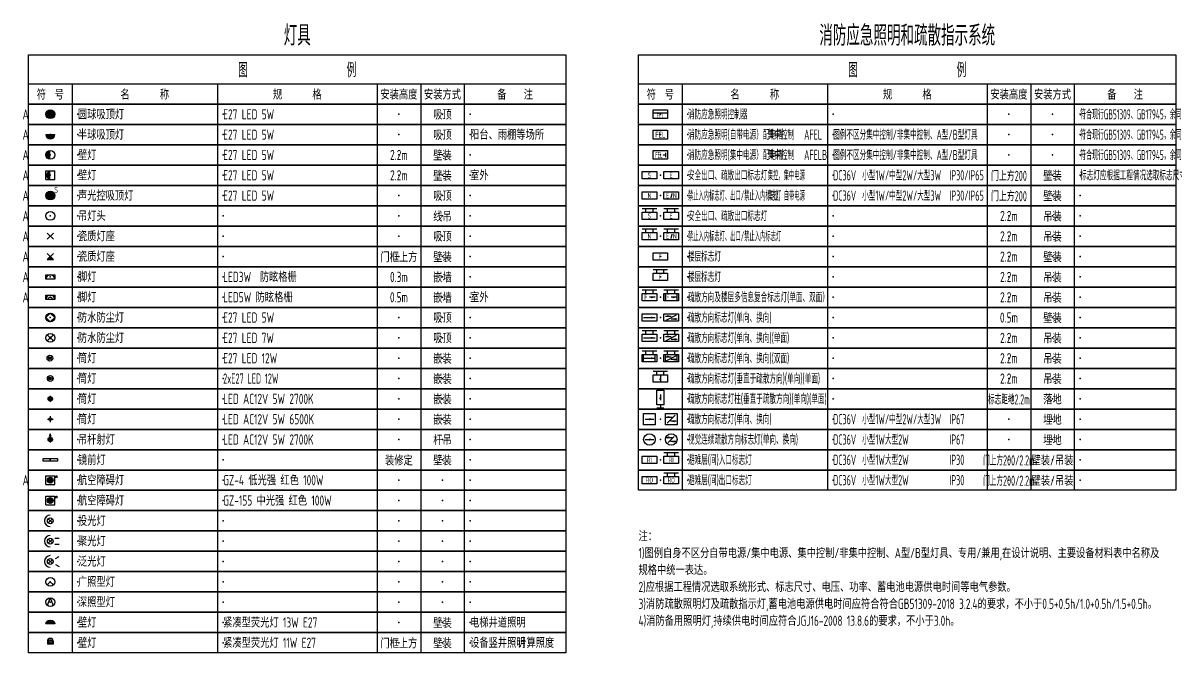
# Model space of a CAD drawing. Header units: millimetres. Extents: x -610917 to 349982, y -134386 to 210510.
# Drawn here: x -503307 to -463618, y -13886 to 7806 of the extents above; entities that cross this region are included whole.
import ezdxf
from ezdxf.enums import TextEntityAlignment as Align

# ---------------------------------------------------------------- set-up
doc = ezdxf.new("R2010")
doc.units = ezdxf.units.MM
doc.header["$LTSCALE"] = 500
doc.header["$MEASUREMENT"] = 0
doc.layers.get('0').update_dxf_attribs({"linetype": 'CONTINUOUS'})
for name, color, linetype in [('E-LITE-LITE', 3, 'CONTINUOUS'), ('E-POWR-EQPM', 3, 'CONTINUOUS'), ('E-UNIV-DIAG', 2, 'CONTINUOUS'), ('E-UNIV-EL', 140, 'CONTINUOUS'), ('E-UNIV-NOTE', 6, 'CONTINUOUS')]:
    doc.layers.add(name, color=color, linetype=linetype)
doc.styles.add('TH-STYLE3', font='tssdeng.shx', dxfattribs={"width": 0.7, "bigfont": 'tssdchn.shx'})

# ---------------------------------------------------------------- blocks, each defined once
blk = doc.blocks.new('E-BKTS2')
for p, q in [((0, 0), (185, 0)), ((0, -7), (0, 0)), ((185, 0), (185, -7)), ((185, -7), (0, -7))]:
    blk.add_line(p, q)
at = {"linetype": 'Continuous'}
for p, q in [((15, 0), (15, -7)), ((65, 0), (65, -7)), ((120, 0), (120, -7)), ((135, 0), (135, -7)), ((150, 0), (150, -7))]:
    blk.add_line(p, q, dxfattribs=at)
for p in [(7.5, -3.5), (17, -3.5), (67, -3.5), (127.5, -3.5), (142.5, -3.5), (152, -3.5)]:
    blk.add_point(p, dxfattribs=at)
blk = doc.blocks.new('E-BL308')
blk.add_lwpolyline([(-1.5, 0.75), (1.5, 0.75), (1.5, -0.75), (-1.5, -0.75)], close=True)
at = {"layer": 'E-UNIV-EL'}
blk.add_arc((0, -0.75), 1.5, 0, 180, dxfattribs=at)
blk = doc.blocks.new('E-BL301')
blk.add_circle((0, 0), 1.5)
blk = doc.blocks.new('E-BL309')
for p, q in [((-1.06, -1.06), (1.06, 1.06)), ((1.06, -1.06), (-1.06, 1.06))]:
    blk.add_line(p, q)
blk = doc.blocks.new('E-BL306')
at = {"const_width": 1.5}
blk.add_lwpolyline([(0, 0.75, 1), (0, -0.75, 1)], format="xyb", dxfattribs=at)
blk.add_circle((0, 0), 1.5)
blk = doc.blocks.new('E-BL302-2')
blk.add_line((-1.5, 0), (1.5, 0))
at = {"const_width": 1.5}
blk.add_lwpolyline([(-0.75, 0, 1), (0.75, 0, 1)], format="xyb", dxfattribs=at)
blk.add_arc((0, 0), 1.5, 180, 0)
blk = doc.blocks.new('E-BL302-3')
at = {"const_width": 1.5}
blk.add_lwpolyline([(-0.75, 0, 1), (0.75, 0, 1)], format="xyb", close=True, dxfattribs=at)
blk.add_circle((0, 0), 1.5)
at = {"layer": 'E-UNIV-EL', "style": 'TH-STYLE3', "width": 0.7}
blk.add_attdef('T', text='', height=2, dxfattribs=at).set_placement((2, 2), align=Align.MIDDLE)
blk = doc.blocks.new('E-BL302')
at = {"const_width": 1.5}
blk.add_lwpolyline([(-0.75, 0, 1), (0.75, 0, 1)], format="xyb", close=True, dxfattribs=at)
blk.add_circle((0, 0), 1.5)
blk = doc.blocks.new('E-BL311')
for p, q in [((-1.06, -1.06), (1.06, 1.06)), ((1.06, -1.06), (-1.06, 1.06))]:
    blk.add_line(p, q)
at = {"const_width": 0.5}
blk.add_lwpolyline([(-0.25, 0, 1), (0.25, 0, 1)], format="xyb", close=True, dxfattribs=at)
blk.add_circle((0, 0), 1.5)
blk = doc.blocks.new('E-BKTS1')
blk.add_line((0, -10), (185, -10))
at = {"linetype": 'Continuous'}
for p, q in [((15, -10), (15, -17)), ((65, -10), (65, -17)), ((120, -10), (120, -17)), ((135, -10), (135, -17)), ((150, -10), (150, -17))]:
    blk.add_line(p, q, dxfattribs=at)
blk.add_lwpolyline([(0, 0), (185, 0), (185, -17), (0, -17)], close=True)
at = {"layer": 'E-UNIV-NOTE', "style": 'TH-STYLE3', "width": 0.7}
for s, height, p in [('图                例', 5, (92.5, -5)), ('安装高度', 3.5, (127.5, -13.5)), ('安装方式', 3.5, (142.5, -13.5))]:
    blk.add_text(s, height=height, dxfattribs=at).set_placement(p, align=Align.MIDDLE)
at = {"layer": 'E-UNIV-NOTE', "linetype": 'Continuous', "style": 'TH-STYLE3', "width": 0.7}
for s, p in [('符  号', (7.5, -13.5)), ('名       称', (40, -13.5)), ('规       格', (92.5, -13.5)), ('备    注', (167.5, -13.5))]:
    blk.add_text(s, height=3.5, dxfattribs=at).set_placement(p, align=Align.MIDDLE)
blk = doc.blocks.new('E-BL203-1')
for p, q in [((-0.26, 1.03), (0, 2)), ((0, 2), (0, -1)), ((0.26, 1.03), (0, 2)), ((-1, 0), (1, 0))]:
    blk.add_line(p, q)
blk.add_circle((0, 0), 0.75)
at = {"layer": 'E-UNIV-EL'}
blk.add_circle((0, 0), 0.5, dxfattribs=at)
blk = doc.blocks.new('E-BL202')
blk.add_circle((0, 0), 1)
at = {"layer": 'E-UNIV-EL'}
blk.add_circle((0, 0), 0.5, dxfattribs=at)
blk = doc.blocks.new('E-BL204')
for p, q in [((-1, 0), (1, 0)), ((0, 1), (0, -1))]:
    blk.add_line(p, q)
blk.add_circle((0, 0), 0.5)
blk = doc.blocks.new('E-BL203')
for p, q in [((-1, 0), (1, 0)), ((0, 1), (0, -1))]:
    blk.add_line(p, q)
blk.add_circle((0, 0), 0.75)
at = {"layer": 'E-UNIV-EL'}
blk.add_circle((0, 0), 0.5, dxfattribs=at)
blk = doc.blocks.new('E-BL305')
blk.add_circle((0, 0), 1.5)
at = {"layer": 'E-UNIV-EL'}
blk.add_lwpolyline([(-1.5, 0), (0, -1.5), (1.5, 0), (0, 1.5)], close=True, dxfattribs=at)
blk = doc.blocks.new('E-BL201')
at = {"const_width": 0.5}
blk.add_lwpolyline([(-0.25, 0, 1), (0.25, 0, 1)], format="xyb", close=True, dxfattribs=at)
for radius in [1, 0.5]:
    blk.add_circle((0, 0), radius)
blk = doc.blocks.new('E-BL309-2')
for p, q in [((1.06, -1.06), (-1.06, 1.06)), ((-1.06, -1.06), (1.06, 1.06)), ((-1.06, -1.06), (1.06, -1.06))]:
    blk.add_line(p, q)
blk.add_solid([(-1.06, -1.06), (0, 0), (1.06, -1.06)])
blk = doc.blocks.new('E-BFEL100')
blk.add_lwpolyline([(-2.5, 1.25), (2.5, 1.25), (2.5, -1.25), (-2.5, -1.25)], close=True)
at = {"layer": 'E-UNIV-EL', "style": 'TH-STYLE3', "width": 0.7}
blk.add_attdef('T', text='', height=1.8, dxfattribs=at).set_placement((0, 0), align=Align.MIDDLE)
blk = doc.blocks.new('E-BFEL101')
for p, q in [((-2.5, 2.5), (2.5, 2.5)), ((-1.25, 1.25), (-1.25, 2.5)), ((1.25, 1.25), (1.25, 2.5))]:
    blk.add_line(p, q)
blk.add_lwpolyline([(-2.5, 1.25), (2.5, 1.25), (2.5, -1.25), (-2.5, -1.25)], close=True)
at = {"layer": 'E-UNIV-EL', "style": 'TH-STYLE3', "width": 0.7}
blk.add_attdef('T', text='', height=1.8, dxfattribs=at).set_placement((0, 0), align=Align.MIDDLE)
blk = doc.blocks.new('E-BFEL200')
blk.add_lwpolyline([(-2.5, 1.25), (2.5, 1.25), (2.5, -1.25), (-2.5, -1.25)], close=True)
at = {"layer": 'E-UNIV-EL'}
blk.add_line((-2, 0), (2, 0), dxfattribs=at)
blk.add_lwpolyline([(0.5, 0, 0.75, 0, 0), (2, 0, 0, 0, 0)], format="xyseb", dxfattribs=at)
blk = doc.blocks.new('E-BFEL201')
for p, q in [((-2.5, 2.5), (2.5, 2.5)), ((-1.25, 1.25), (-1.25, 2.5)), ((1.25, 1.25), (1.25, 2.5))]:
    blk.add_line(p, q)
blk.add_lwpolyline([(-2.5, 1.25), (2.5, 1.25), (2.5, -1.25), (-2.5, -1.25)], close=True)
at = {"layer": 'E-UNIV-EL'}
blk.add_line((-2, 0), (2, 0), dxfattribs=at)
blk.add_lwpolyline([(0.5, 0, 0.75, 0, 0), (2, 0, 0, 0, 0)], format="xyseb", dxfattribs=at)
blk = doc.blocks.new('E-BFEL210')
blk.add_lwpolyline([(-2.5, 1.25), (2.5, 1.25), (2.5, -1.25), (-2.5, -1.25)], close=True)
at = {"layer": 'E-UNIV-EL'}
for p, q in [((-2, 0.5), (0, 0.5)), ((-1.79, -0.89), (1.79, 0.89)), ((2, -0.5), (0, -0.5))]:
    blk.add_line(p, q, dxfattribs=at)
for points in [[(-1.5, 0.5, 0.75, 0, 0), (0, 0.5, 0, 0, 0)], [(1.5, -0.5, 0.75, 0, 0), (0, -0.5, 0, 0, 0)]]:
    blk.add_lwpolyline(points, format="xyseb", dxfattribs=at)
blk = doc.blocks.new('E-BFEL211')
for p, q in [((-2.5, 2.5), (2.5, 2.5)), ((-1.25, 1.25), (-1.25, 2.5)), ((1.25, 1.25), (1.25, 2.5))]:
    blk.add_line(p, q)
blk.add_lwpolyline([(-2.5, 1.25), (2.5, 1.25), (2.5, -1.25), (-2.5, -1.25)], close=True)
at = {"layer": 'E-UNIV-EL'}
for p, q in [((-2, 0.5), (0, 0.5)), ((-1.79, -0.89), (1.79, 0.89)), ((2, -0.5), (0, -0.5))]:
    blk.add_line(p, q, dxfattribs=at)
for points in [[(-1.5, 0.5, 0.75, 0, 0), (0, 0.5, 0, 0, 0)], [(1.5, -0.5, 0.75, 0, 0), (0, -0.5, 0, 0, 0)]]:
    blk.add_lwpolyline(points, format="xyseb", dxfattribs=at)
blk = doc.blocks.new('E-BFEL110')
blk.add_lwpolyline([(-2.5, 1.25), (2.5, 1.25), (2.5, -1.25), (-2.5, -1.25)], close=True)
at = {"layer": 'E-UNIV-EL', "style": 'TH-STYLE3', "width": 0.7}
blk.add_attdef('T', text='', height=1.8, dxfattribs=at).set_placement((0, 0), align=Align.MIDDLE)
blk = doc.blocks.new('E-BL306-1')
for p, q in [((0, 1.5), (3, 1.5)), ((0, -1.5), (0, 1.5)), ((3, -1.5), (3, 1.5)), ((0, -1.5), (3, -1.5))]:
    blk.add_line(p, q)
at = {"const_width": 1.5}
blk.add_lwpolyline([(1.5, 0.75, 1), (1.5, -0.75, 1)], format="xyb", dxfattribs=at)
blk = doc.blocks.new('E-BL315')
for p, q in [((-0.71, -0.71), (0.71, 0.71)), ((0.71, -0.71), (-0.71, 0.71))]:
    blk.add_line(p, q)
blk.add_circle((0, 0), 1)
blk.add_arc((0, 0), 2, 90, 270)
blk = doc.blocks.new('E-BL315-1')
for p, q in [((-0.71, -0.71), (0.71, 0.71)), ((0.71, -0.71), (-0.71, 0.71))]:
    blk.add_line(p, q)
blk.add_circle((0, 0), 1)
blk.add_arc((0, 0), 2, 90, 270)
at = {"layer": 'E-UNIV-EL'}
for p, q in [((1.56, 1.06), (3.06, 1.06)), ((1.56, -1.06), (3.06, -1.06))]:
    blk.add_line(p, q, dxfattribs=at)
for points in [[(3.06, 1.06, 0, 0.5, 0), (2.31, 1.06, 0.5, 0.5, 0)], [(3.06, -1.06, 0, 0.5, 0), (2.31, -1.06, 0.5, 0.5, 0)]]:
    blk.add_lwpolyline(points, format="xyseb", dxfattribs=at)
blk = doc.blocks.new('E-BL315-2')
for p, q in [((-0.71, -0.71), (0.71, 0.71)), ((0.71, -0.71), (-0.71, 0.71))]:
    blk.add_line(p, q)
blk.add_circle((0, 0), 1)
blk.add_arc((0, 0), 2, 90, 270)
at = {"layer": 'E-UNIV-EL'}
for p, q in [((1.73, 1), (3.03, 1.75)), ((1.73, -1), (3.03, -1.75))]:
    blk.add_line(p, q, dxfattribs=at)
for points in [[(3.03, 1.75, 0, 0.5, 0), (2.38, 1.38, 0.5, 0.5, 0)], [(3.03, -1.75, 0, 0.5, 0), (2.38, -1.37, 0.5, 0.5, 0)]]:
    blk.add_lwpolyline(points, format="xyseb", dxfattribs=at)
blk = doc.blocks.new('E-BL307')
blk.add_lwpolyline([(-2.5, 0.5), (2.5, 0.5), (2.5, -0.5), (-2.5, -0.5)], close=True)
at = {"const_width": 0.5}
blk.add_lwpolyline([(0, 0.5), (0, -0.5)], dxfattribs=at)
blk = doc.blocks.new('E-BL308-1')
blk.add_lwpolyline([(-1.5, 0.75), (1.5, 0.75), (1.5, -0.75), (-1.5, -0.75)], close=True)
at = {"layer": 'E-UNIV-EL'}
for radius in [1.5, 0.75]:
    blk.add_arc((0, -0.75), radius, 0, 180, dxfattribs=at)
blk = doc.blocks.new('E-BL316')
for p, q in [((-1.5, 1.5), (1.5, 1.5)), ((-1.5, -1.5), (-1.5, 1.5)), ((1.5, -1.5), (1.5, 1.5)), ((-1.5, -1.5), (1.5, -1.5))]:
    blk.add_line(p, q)
at = {"const_width": 1}
blk.add_lwpolyline([(-0.5, 0, 1), (0.5, 0, 1)], format="xyb", close=True, dxfattribs=at)
blk.add_circle((0, 0), 1)
at = {"layer": 'E-UNIV-EL'}
blk.add_lwpolyline([(1.75, 1), (2, 1), (2, 1.5), (2.25, 1.5), (2.25, 1), (2.5, 1)], dxfattribs=at)
blk = doc.blocks.new('E-BL313')
blk.add_lwpolyline([(-0.96, -1.15), (0, 1.5), (0.96, -1.15)])
blk.add_circle((0, 0), 1.5)
blk = doc.blocks.new('E-BL312')
blk.add_lwpolyline([(1.06, -1.06), (0, 0), (-1.06, -1.06)])
blk.add_circle((0, 0), 1.5)
blk = doc.blocks.new('E-BL317-1')
for p, q in [((-1.5, 0.25), (-1.5, 0)), ((-1.5, 0.25), (1.51, 0.25)), ((1.5, 0), (-1.5, 0)), ((1.5, 0.25), (1.5, 0))]:
    blk.add_line(p, q)
at = {"extrusion": (0, 0, -1)}
blk.add_ellipse((0, 0.25), major_axis=(-1.5, 0), ratio=0.667979, start_param=0, end_param=3.141593, dxfattribs=at)
at = {"layer": 'E-UNIV-EL'}
for p, q in [((-1.29, 0.75), (1.3, 0.75)), ((-0.75, 0.25), (-0.75, 1.12)), ((0, 0.25), (0, 1.25)), ((0.75, 0.25), (0.75, 1.12))]:
    blk.add_line(p, q, dxfattribs=at)
blk = doc.blocks.new('E-BL317-2')
for p, q in [((-1, 1), (-1, 0)), ((-1, 0.5), (1, 0.5)), ((1, 0), (-1, 0)), ((1, 1), (1, 0))]:
    blk.add_line(p, q)
blk.add_arc((0, 1), 1, 0, 180)
at = {"layer": 'E-UNIV-EL'}
for p, q in [((-0.97, 1.25), (0.97, 1.25)), ((-0.6, 0.5), (-0.6, 1.8)), ((0, 0.5), (0, 2)), ((0.6, 0.5), (0.6, 1.8))]:
    blk.add_line(p, q, dxfattribs=at)
blk = doc.blocks.new('E-BFEL111')
for p, q in [((-2.5, 2.5), (2.5, 2.5)), ((-1.25, 1.25), (-1.25, 2.5)), ((1.25, 1.25), (1.25, 2.5))]:
    blk.add_line(p, q)
blk.add_lwpolyline([(-2.5, 1.25), (2.5, 1.25), (2.5, -1.25), (-2.5, -1.25)], close=True)
at = {"layer": 'E-UNIV-EL', "style": 'TH-STYLE3', "width": 0.7}
blk.add_attdef('T', text='', height=1.8, dxfattribs=at).set_placement((0, 0), align=Align.MIDDLE)
blk = doc.blocks.new('E-BDB043')
blk.add_lwpolyline([(-112.61, -511.09), (-112.61, -508.09), (-107.61, -508.09), (-107.61, -511.09)], close=True)
at = {"layer": 'E-UNIV-EL', "style": 'TH-STYLE3', "width": 0.7}
blk.add_attdef('BOX', text='', height=2, dxfattribs=at).set_placement((-110.11, -509.59), align=Align.MIDDLE)
blk = doc.blocks.new('E-BDB044')
blk.add_lwpolyline([(-2.5, -1.5), (-2.5, 1.5), (2.5, 1.5), (2.5, -1.5)], close=True)
at = {"layer": 'E-UNIV-EL'}
for p, q in [((1.25, 0.25), (1.25, -0.25)), ((1.75, 0.75), (1.75, -0.75))]:
    blk.add_line(p, q, dxfattribs=at)
at = {"layer": 'E-UNIV-EL', "style": 'TH-STYLE3', "width": 0.5}
blk.add_attdef('BOX', text='', height=2, dxfattribs=at).set_placement((-0.5, 0), align=Align.MIDDLE)
blk = doc.blocks.new('E-BFEL000')
blk.add_lwpolyline([(-2.2375, -1), (-2.2375, 2), (2.7625, 2), (2.7625, -1)], close=True)
at = {"layer": 'E-UNIV-EL'}
blk.add_line((-2.2375, 1), (2.7625, 1), dxfattribs=at)
at = {"layer": 'E-UNIV-EL', "style": 'TH-STYLE3', "width": 0.7}
blk.add_attdef('F', text='', height=1.5, dxfattribs=at).set_placement((0.2625, 0), align=Align.MIDDLE)
blk = doc.blocks.new('E-BFEL120')
blk.add_lwpolyline([(-2.5, 1.25), (2.5, 1.25), (2.5, -1.25), (-2.5, -1.25)], close=True)
at = {"layer": 'E-UNIV-EL', "style": 'TH-STYLE3', "width": 0.7}
blk.add_attdef('T', text='', height=1.8, dxfattribs=at).set_placement((0, 0), align=Align.MIDDLE)
blk = doc.blocks.new('E-BFEL121')
for p, q in [((-2.5, 2.5), (2.5, 2.5)), ((-1.25, 1.25), (-1.25, 2.5)), ((1.25, 1.25), (1.25, 2.5))]:
    blk.add_line(p, q)
blk.add_lwpolyline([(-2.5, 1.25), (2.5, 1.25), (2.5, -1.25), (-2.5, -1.25)], close=True)
at = {"layer": 'E-UNIV-EL', "style": 'TH-STYLE3', "width": 0.7}
blk.add_attdef('T', text='', height=1.8, dxfattribs=at).set_placement((0, 0), align=Align.MIDDLE)
blk = doc.blocks.new('E-BFEL122')
blk.add_lwpolyline([(-2.5, 1.25), (2.5, 1.25), (2.5, -1.25), (-2.5, -1.25)], close=True)
at = {"layer": 'E-UNIV-EL', "style": 'TH-STYLE3', "width": 0.7}
blk.add_attdef('T', text='', height=1.8, dxfattribs=at).set_placement((0, 0), align=Align.MIDDLE)
blk = doc.blocks.new('E-BFEL123')
for p, q in [((-2.5, 2.5), (2.5, 2.5)), ((-1.25, 1.25), (-1.25, 2.5)), ((1.25, 1.25), (1.25, 2.5))]:
    blk.add_line(p, q)
blk.add_lwpolyline([(-2.5, 1.25), (2.5, 1.25), (2.5, -1.25), (-2.5, -1.25)], close=True)
at = {"layer": 'E-UNIV-EL', "style": 'TH-STYLE3', "width": 0.7}
blk.add_attdef('T', text='', height=1.8, dxfattribs=at).set_placement((0, 0), align=Align.MIDDLE)
blk = doc.blocks.new('E-BFEL102')
blk.add_lwpolyline([(-2.5, 1.25), (2.5, 1.25), (2.5, -1.25), (-2.5, -1.25)], close=True)
at = {"layer": 'E-UNIV-EL', "style": 'TH-STYLE3', "width": 0.7}
blk.add_attdef('T', text='', height=1.8, dxfattribs=at).set_placement((0, 0), align=Align.MIDDLE)
blk = doc.blocks.new('E-BFEL103')
for p, q in [((-2.5, 2.5), (2.5, 2.5)), ((-1.25, 1.25), (-1.25, 2.5)), ((1.25, 1.25), (1.25, 2.5))]:
    blk.add_line(p, q)
blk.add_lwpolyline([(-2.5, 1.25), (2.5, 1.25), (2.5, -1.25), (-2.5, -1.25)], close=True)
at = {"layer": 'E-UNIV-EL', "style": 'TH-STYLE3', "width": 0.7}
blk.add_attdef('T', text='', height=1.8, dxfattribs=at).set_placement((0, 0), align=Align.MIDDLE)
blk = doc.blocks.new('E-BFEL161')
for p, q in [((-2.5, 2.5), (2.5, 2.5)), ((-1.25, 1.25), (-1.25, 2.5)), ((1.25, 1.25), (1.25, 2.5))]:
    blk.add_line(p, q)
blk.add_lwpolyline([(-2.5, 1.25), (2.5, 1.25), (2.5, -1.25), (-2.5, -1.25)], close=True)
at = {"layer": 'E-UNIV-EL'}
blk.add_line((2, 0), (0, 0), dxfattribs=at)
blk.add_lwpolyline([(0.5, 0, 0.75, 0, 0), (2, 0, 0, 0, 0)], format="xyseb", dxfattribs=at)
at = {"layer": 'E-UNIV-EL', "style": 'TH-STYLE3', "width": 0.7}
blk.add_attdef('T', text='', height=1.8, dxfattribs=at).set_placement((-1.25, 0), align=Align.MIDDLE)
blk = doc.blocks.new('E-BFEL130')
blk.add_lwpolyline([(-2.5, 1.25), (2.5, 1.25), (2.5, -1.25), (-2.5, -1.25)], close=True)
at = {"layer": 'E-UNIV-EL', "style": 'TH-STYLE3', "width": 0.7}
blk.add_attdef('T', text='', height=1.8, dxfattribs=at).set_placement((0, 0), align=Align.MIDDLE)
blk = doc.blocks.new('E-BFEL131')
for p, q in [((-2.5, 2.5), (2.5, 2.5)), ((-1.25, 1.25), (-1.25, 2.5)), ((1.25, 1.25), (1.25, 2.5))]:
    blk.add_line(p, q)
blk.add_lwpolyline([(-2.5, 1.25), (2.5, 1.25), (2.5, -1.25), (-2.5, -1.25)], close=True)
at = {"layer": 'E-UNIV-EL', "style": 'TH-STYLE3', "width": 0.7}
blk.add_attdef('T', text='', height=1.8, dxfattribs=at).set_placement((0, 0), align=Align.MIDDLE)
blk = doc.blocks.new('E-BFEL140')
blk.add_lwpolyline([(-2.5, 1.25), (2.5, 1.25), (2.5, -1.25), (-2.5, -1.25)], close=True)
at = {"layer": 'E-UNIV-EL'}
blk.add_line((0.19, 0.72), (-0.19, -0.72), dxfattribs=at)
at = {"layer": 'E-UNIV-EL', "style": 'TH-STYLE3', "width": 0.7}
for p in [(-1.25, 0), (1.25, 0)]:
    blk.add_attdef('T', text='', height=1.8, dxfattribs=at).set_placement(p, align=Align.MIDDLE)
blk = doc.blocks.new('E-BFEL141')
for p, q in [((-2.5, 2.5), (2.5, 2.5)), ((-1.25, 1.25), (-1.25, 2.5)), ((1.25, 1.25), (1.25, 2.5))]:
    blk.add_line(p, q)
blk.add_lwpolyline([(-2.5, 1.25), (2.5, 1.25), (2.5, -1.25), (-2.5, -1.25)], close=True)
at = {"layer": 'E-UNIV-EL'}
blk.add_line((0.19, 0.72), (-0.19, -0.72), dxfattribs=at)
at = {"layer": 'E-UNIV-EL', "style": 'TH-STYLE3', "width": 0.7}
for p in [(-1.25, 0), (1.25, 0)]:
    blk.add_attdef('T', text='', height=1.8, dxfattribs=at).set_placement(p, align=Align.MIDDLE)
blk = doc.blocks.new('E-BFEL240')
blk.add_lwpolyline([(-2, 2), (2, 2), (2, -2), (-2, -2)], close=True)
at = {"layer": 'E-UNIV-EL'}
blk.add_line((-1.5, 0), (1.5, 0), dxfattribs=at)
blk.add_lwpolyline([(0, 0, 0.75, 0, 0), (1.5, 0, 0, 0, 0)], format="xyseb", dxfattribs=at)
blk = doc.blocks.new('E-BFEL241')
blk.add_lwpolyline([(-2, 2), (2, 2), (2, -2), (-2, -2)], close=True)
at = {"layer": 'E-UNIV-EL'}
for p, q in [((-1.71, 0.71), (0.29, 0.71)), ((-1.41, -1.41), (1.41, 1.41)), ((1.71, -0.71), (-0.29, -0.71))]:
    blk.add_line(p, q, dxfattribs=at)
for points in [[(-1.21, 0.71, 0.75, 0, 0), (0.29, 0.71, 0, 0, 0)], [(1.21, -0.71, 0.75, 0, 0), (-0.29, -0.71, 0, 0, 0)]]:
    blk.add_lwpolyline(points, format="xyseb", dxfattribs=at)
blk = doc.blocks.new('E-BFEL250')
blk.add_circle((0, 0), 2)
at = {"layer": 'E-UNIV-EL'}
blk.add_line((-1.5, 0), (1.5, 0), dxfattribs=at)
blk.add_lwpolyline([(0, 0, 0.75, 0, 0), (1.5, 0, 0, 0, 0)], format="xyseb", dxfattribs=at)
blk = doc.blocks.new('E-BFEL251')
blk.add_circle((0, 0), 2)
at = {"layer": 'E-UNIV-EL'}
for p, q in [((-1.71, 0.71), (0.29, 0.71)), ((-1.06, -1.06), (1.06, 1.06)), ((1.71, -0.71), (-0.29, -0.71))]:
    blk.add_line(p, q, dxfattribs=at)
for points in [[(-1.21, 0.71, 0.75, 0, 0), (0.29, 0.71, 0, 0, 0)], [(1.21, -0.71, 0.75, 0, 0), (-0.29, -0.71, 0, 0, 0)]]:
    blk.add_lwpolyline(points, format="xyseb", dxfattribs=at)
blk = doc.blocks.new('E-BFEL221')
for p, q in [((-2.5, 2.5), (2.5, 2.5)), ((-1.25, 1.25), (-1.25, 2.5)), ((1.25, 1.25), (1.25, 2.5))]:
    blk.add_line(p, q)
blk.add_lwpolyline([(-2.5, 1.25), (2.5, 1.25), (2.5, -1.25), (-2.5, -1.25)], close=True)
at = {"layer": 'E-UNIV-EL'}
blk.add_line((0, 1), (0, -1), dxfattribs=at)
blk.add_lwpolyline([(0, -0.5, 0.75, 0, 0), (0, 1, 0, 0, 0)], format="xyseb", dxfattribs=at)
blk = doc.blocks.new('E-BFEL223')
for p, q in [((1.25, 0), (-1.25, 0)), ((0, 1.25), (0, 0))]:
    blk.add_line(p, q)
blk.add_lwpolyline([(-1.25, 1.25), (-1.25, 6.25), (1.25, 6.25), (1.25, 1.25)], close=True)
at = {"layer": 'E-UNIV-EL'}
blk.add_line((0, 4.75), (0, 2.75), dxfattribs=at)
blk.add_lwpolyline([(0, 3.25, 0.75, 0, 0), (0, 4.75, 0, 0, 0)], format="xyseb", dxfattribs=at)
blk = doc.blocks.new('E-BFEL161-1')
for p, q in [((-2.5, 2.5), (2.5, 2.5)), ((-1.25, 1.25), (-1.25, 2.5)), ((1.25, 1.25), (1.25, 2.5))]:
    blk.add_line(p, q)
blk.add_lwpolyline([(-2.5, 1.25), (2.5, 1.25), (2.5, -1.25), (-2.5, -1.25)], close=True)
at = {"layer": 'E-UNIV-EL'}
for p, q in [((-2, -1.25), (-2, 1.25)), ((2, 0), (0, 0)), ((2, -1.25), (2, 1.25))]:
    blk.add_line(p, q, dxfattribs=at)
blk.add_lwpolyline([(0.5, 0, 0.75, 0, 0), (2, 0, 0, 0, 0)], format="xyseb", dxfattribs=at)
at = {"layer": 'E-UNIV-EL', "style": 'TH-STYLE3', "width": 0.7}
blk.add_attdef('T', text='', height=1.8, dxfattribs=at).set_placement((-1.25, 0), align=Align.MIDDLE)
blk = doc.blocks.new('E-BFEL211-1')
for p, q in [((-2.5, 2.5), (2.5, 2.5)), ((-1.25, 1.25), (-1.25, 2.5)), ((1.25, 1.25), (1.25, 2.5))]:
    blk.add_line(p, q)
blk.add_lwpolyline([(-2.5, 1.25), (2.5, 1.25), (2.5, -1.25), (-2.5, -1.25)], close=True)
at = {"layer": 'E-UNIV-EL'}
for p, q in [((-2, -1.25), (-2, 1.25)), ((-2, 0.5), (0, 0.5)), ((-1.79, -0.89), (1.79, 0.89)), ((2, -1.25), (2, 1.25)), ((2, -0.5), (0, -0.5))]:
    blk.add_line(p, q, dxfattribs=at)
for points in [[(-1.5, 0.5, 0.75, 0, 0), (0, 0.5, 0, 0, 0)], [(1.5, -0.5, 0.75, 0, 0), (0, -0.5, 0, 0, 0)]]:
    blk.add_lwpolyline(points, format="xyseb", dxfattribs=at)
blk = doc.blocks.new('E-BFEL201-1')
for p, q in [((-2.5, 2.5), (2.5, 2.5)), ((-1.25, 1.25), (-1.25, 2.5)), ((1.25, 1.25), (1.25, 2.5))]:
    blk.add_line(p, q)
blk.add_lwpolyline([(-2.5, 1.25), (2.5, 1.25), (2.5, -1.25), (-2.5, -1.25)], close=True)
at = {"layer": 'E-UNIV-EL'}
for p, q in [((-2, -1.25), (-2, 1.25)), ((-2, 0), (2, 0)), ((2, -1.25), (2, 1.25))]:
    blk.add_line(p, q, dxfattribs=at)
blk.add_lwpolyline([(0.5, 0, 0.75, 0, 0), (2, 0, 0, 0, 0)], format="xyseb", dxfattribs=at)

msp = doc.modelspace()

# ---------------------------------------------------------------- block references
at = {"layer": 'E-LITE-LITE', "xscale": 100, "yscale": 100, "zscale": 100}
for name, p in [('E-BL302', (-502368, 4664)), ('E-BL302-2', (-502368, 3964)), ('E-BL306', (-502368, 3264)), ('E-BL306-1', (-502518, 2564)), ('E-BL301', (-502368, 1164)), ('E-BL309', (-502368, 464)), ('E-BL309-2', (-502368, -236)), ('E-BL308', (-502368, -936)), ('E-BL308-1', (-502368, -1636)), ('E-BL305', (-502368, -2336)), ('E-BFEL200', (-481743, -2336)), ('E-BFEL210', (-480993, -2336)), ('E-BL311', (-502368, -3036)), ('E-BFEL201', (-481743, -3036)), ('E-BFEL211', (-480993, -3036)), ('E-BFEL201-1', (-481743, -3736)), ('E-BFEL211-1', (-480993, -3736)), ('E-BL201', (-502381, -3736)), ('E-BL202', (-502368, -4436)), ('E-BFEL221', (-481368, -4436)), ('E-BL203', (-502368, -5136)), ('E-BFEL223', (-481368, -5461)), ('E-BL204', (-502368, -5836)), ('E-BFEL240', (-481743, -5836)), ('E-BFEL241', (-480993, -5836)), ('E-BL203-1', (-502368, -6536)), ('E-BFEL250', (-481743, -6536)), ('E-BFEL251', (-480993, -6536)), ('E-BL307', (-502368, -7236)), ('E-BL316', (-502368, -7936)), ('E-BL316', (-502368, -8636)), ('E-BL315', (-502368, -9336)), ('E-BL315-1', (-502368, -10036)), ('E-BL315-2', (-502368, -10736)), ('E-BL312', (-502368, -11436)), ('E-BL313', (-502368, -12136)), ('E-BL317-1', (-502368, -12886)), ('E-BL317-2', (-502368, -13586))]:
    msp.add_blockref(name, p, dxfattribs=at)
for name, p, values in [('E-BFEL102', (-481743, 2564), {'T': 'S'}), ('E-BFEL100', (-480993, 2564), {'T': 'E'}), ('E-BL302-3', (-502368, 1864), {'T': 'S'}), ('E-BFEL130', (-481743, 1864), {'T': 'N'}), ('E-BFEL103', (-481743, 1164), {'T': 'S'}), ('E-BFEL101', (-480993, 1164), {'T': 'E'}), ('E-BFEL131', (-481743, 464), {'T': 'N'}), ('E-BFEL110', (-481368, -236), {'T': 'F'}), ('E-BFEL111', (-481368, -936), {'T': 'F'}), ('E-BFEL161', (-481743, -1636), {'T': 'F'}), ('E-BFEL161-1', (-480993, -1636), {'T': 'F'}), ('E-BFEL120', (-481743, -7236), {'T': 'RI'}), ('E-BFEL121', (-480993, -7236), {'T': 'RI'}), ('E-BFEL122', (-481743, -7936), {'T': 'RO'}), ('E-BFEL123', (-480993, -7936), {'T': 'RO'})]:
    msp.add_blockref(name, p, dxfattribs=at).add_auto_attribs(values)
at = {"layer": 'E-LITE-LITE'}
ref = msp.add_blockref('E-BFEL140', (-480993, 1864), dxfattribs=dict(at, xscale=100, yscale=100, zscale=100))
ref.add_attrib('T', 'N', dxfattribs={"layer": 'E-UNIV-EL', "height": 180, "style": 'TH-STYLE3', "width": 0.7}).set_placement((-480868, 1864), align=Align.MIDDLE)
ref.add_attrib('T', 'E', dxfattribs={"layer": 'E-UNIV-EL', "height": 180, "style": 'TH-STYLE3', "width": 0.7}).set_placement((-481118, 1864), align=Align.MIDDLE)
ref = msp.add_blockref('E-BFEL141', (-480993, 464), dxfattribs=dict(at, xscale=100, yscale=100, zscale=100))
ref.add_attrib('T', 'N', dxfattribs={"layer": 'E-UNIV-EL', "height": 180, "style": 'TH-STYLE3', "width": 0.7}).set_placement((-480868, 464), align=Align.MIDDLE)
ref.add_attrib('T', 'E', dxfattribs={"layer": 'E-UNIV-EL', "height": 180, "style": 'TH-STYLE3', "width": 0.7}).set_placement((-481118, 464), align=Align.MIDDLE)
at = {"layer": 'E-POWR-EQPM', "xscale": 100, "yscale": 100, "zscale": 100}
for name, p, values in [('E-BFEL000', (-481394, 4614), {'F': 'FEL'}), ('E-BDB043', (-470357, 54922), {'BOX': 'FEL'}), ('E-BDB044', (-481368, 3264), {'BOX': 'FEL'})]:
    msp.add_blockref(name, p, dxfattribs=at).add_auto_attribs(values)
at = {"layer": 'E-UNIV-DIAG', "xscale": 100, "yscale": 100, "zscale": 100}
for name, p in [('E-BKTS1', (-503118, 6714)), ('E-BKTS1', (-482118, 6714)), ('E-BKTS2', (-503118, 5014)), ('E-BKTS2', (-482118, 5014)), ('E-BKTS2', (-503118, 4314)), ('E-BKTS2', (-482118, 4314)), ('E-BKTS2', (-503118, 3614)), ('E-BKTS2', (-482118, 3614)), ('E-BKTS2', (-503118, 2914)), ('E-BKTS2', (-482118, 2914)), ('E-BKTS2', (-503118, 2214)), ('E-BKTS2', (-482118, 2214)), ('E-BKTS2', (-503118, 1514)), ('E-BKTS2', (-482118, 1514)), ('E-BKTS2', (-503118, 814)), ('E-BKTS2', (-482118, 814)), ('E-BKTS2', (-503118, 114)), ('E-BKTS2', (-482118, 114)), ('E-BKTS2', (-503118, -586)), ('E-BKTS2', (-482118, -586)), ('E-BKTS2', (-503118, -1286)), ('E-BKTS2', (-482118, -1286)), ('E-BKTS2', (-503118, -1986)), ('E-BKTS2', (-482118, -1986)), ('E-BKTS2', (-503118, -2686)), ('E-BKTS2', (-482118, -2686)), ('E-BKTS2', (-503118, -3386)), ('E-BKTS2', (-482118, -3386)), ('E-BKTS2', (-503118, -4086)), ('E-BKTS2', (-482118, -4086)), ('E-BKTS2', (-503118, -4786)), ('E-BKTS2', (-482118, -4786)), ('E-BKTS2', (-503118, -5486)), ('E-BKTS2', (-482118, -5486)), ('E-BKTS2', (-503118, -6186)), ('E-BKTS2', (-482118, -6186)), ('E-BKTS2', (-503118, -6886)), ('E-BKTS2', (-482118, -6886)), ('E-BKTS2', (-503118, -7586)), ('E-BKTS2', (-482118, -7586)), ('E-BKTS2', (-503118, -8286)), ('E-BKTS2', (-503118, -8986)), ('E-BKTS2', (-503118, -9686)), ('E-BKTS2', (-503118, -10386)), ('E-BKTS2', (-503118, -11086)), ('E-BKTS2', (-503118, -11786)), ('E-BKTS2', (-503118, -12486)), ('E-BKTS2', (-503118, -13186))]:
    msp.add_blockref(name, p, dxfattribs=at)

# ---------------------------------------------------------------- texts
at = {"layer": 'E-UNIV-NOTE', "style": 'TH-STYLE3', "width": 0.7}
for s, height, p in [('灯具', 700, (-493868, 7414)), ('消防应急照明和疏散指示系统', 700, (-472868, 7414)), ('A', 350, (-503218, 4664)), ('A', 350, (-503218, 3964)), ('A', 350, (-503218, 3264)), ('A', 350, (-503218, 2564)), ('A', 350, (-503218, 1864)), ('A', 350, (-503218, 1164)), ('A', 350, (-503218, 464)), ('A', 350, (-503218, -236)), ('A', 350, (-503218, -936)), ('A', 350, (-503218, -1636)), ('A', 350, (-503218, -7936))]:
    msp.add_text(s, height=height, dxfattribs=at).set_placement(p, align=Align.MIDDLE)
at = {"layer": 'E-UNIV-NOTE', "linetype": 'Continuous', "style": 'TH-STYLE3'}
for s, width, p in [('圆球吸顶灯', 0.7, (-501418, 4664)), ('E27 LED 5W', 0.7, (-496418, 4664)), ('消防应急照明控制器', 0.5, (-480418, 4664)), ('符合现行GB51309、GB17945，余同', 0.45, (-466918, 4664)), ('半球吸顶灯', 0.7, (-501418, 3964)), ('E27 LED 5W', 0.7, (-496418, 3964)), ('阳台、雨棚等场所', 0.7, (-487918, 3964)), ('消防应急照明(自带电源）配电箱', 0.5, (-480418, 3964)), ('集中控制', 0.5, (-477668, 3964)), ('AFEL', 0.5, (-476418, 3964)), ('符合现行GB51309、GB17945，余同', 0.45, (-466918, 3964)), ('壁灯', 0.7, (-501418, 3264)), ('E27 LED 5W', 0.7, (-496418, 3264)), ('消防应急照明(集中电源）配电箱', 0.5, (-480418, 3264)), ('集中控制', 0.5, (-477668, 3264)), ('AFELB', 0.5, (-476418, 3264)), ('符合现行GB51309、GB17945，余同', 0.45, (-466918, 3264)), ('室外', 0.7, (-487918, 2564)), ('安全出口、疏散出口标志灯', 0.5, (-480418, 2564)), ('壁灯', 0.7, (-501418, 2564)), ('E27 LED 5W', 0.7, (-496418, 2564)), ('集控，集中电源', 0.4, (-477668, 2564)), ('DC36V', 0.5, (-475418, 2564)), ('小型1W/中型2W/大型3W', 0.5, (-474418, 2564)), ('IP30/IP65', 0.5, (-471418, 2564)), ('声光控吸顶灯', 0.7, (-501418, 1864)), ('E27 LED 5W', 0.7, (-496418, 1864)), ('禁止入内标志灯、出口/禁止入内标志灯', 0.4, (-480418, 1864)), ('集控，自带电源', 0.4, (-477668, 1864)), ('DC36V', 0.5, (-475418, 1864)), ('小型1W/中型2W/大型3W', 0.5, (-474418, 1864)), ('IP30/IP65', 0.5, (-471418, 1864)), ('吊灯头', 0.7, (-501418, 1164)), ('安全出口、疏散出口标志灯', 0.5, (-480418, 1164)), ('瓷质灯座', 0.7, (-501418, 464)), ('禁止入内标志灯、出口/禁止入内标志灯', 0.4, (-480418, 464)), ('瓷质灯座', 0.7, (-501418, -236)), ('楼层标志灯', 0.5, (-480418, -236)), ('脚灯', 0.7, (-501418, -936)), ('LED3W  防眩格栅', 0.7, (-496418, -936)), ('楼层标志灯', 0.5, (-480418, -936)), ('脚灯', 0.7, (-501418, -1636)), ('LED5W 防眩格栅', 0.7, (-496418, -1636)), ('室外', 0.7, (-487918, -1636)), ('疏散方向及楼层多信息复合标志灯(单面、双面）', 0.5, (-480418, -1636)), ('防水防尘灯', 0.7, (-501418, -2336)), ('E27 LED 5W', 0.7, (-496418, -2336)), ('疏散方向标志灯(单向、换向)', 0.5, (-480418, -2336)), ('防水防尘灯', 0.7, (-501418, -3036)), ('E27 LED 7W', 0.7, (-496418, -3036)), ('疏散方向标志灯(单向、换向)(单面)', 0.5, (-480418, -3036)), ('筒灯', 0.7, (-501418, -3736)), ('E27 LED 12W', 0.7, (-496418, -3736)), ('疏散方向标志灯(单向、换向)(双面)', 0.5, (-480418, -3736)), ('筒灯', 0.7, (-501418, -4436)), ('2xE27 LED 12W', 0.6, (-496418, -4436)), ('疏散方向标志灯(垂直于疏散方向)(单向)(单面)', 0.5, (-480418, -4436)), ('筒灯', 0.7, (-501418, -5136)), ('LED AC12V 5W 2700K', 0.7, (-496418, -5136)), ('疏散方向标志灯柱(垂直于疏散方向)(单向)(单面)', 0.5, (-480418, -5136)), ('筒灯', 0.7, (-501418, -5836)), ('LED AC12V 5W 6500K', 0.7, (-496418, -5836)), ('疏散方向标志灯(单向、换向)', 0.5, (-480418, -5836)), ('DC36V', 0.5, (-475418, -5836)), ('小型1W/中型2W/大型3W', 0.5, (-474418, -5836)), ('IP67', 0.5, (-471418, -5836)), ('吊杆射灯', 0.7, (-501418, -6536)), ('视觉连续疏散方向标志灯(单向、换向)', 0.5, (-480418, -6536)), ('小型1W大型2W', 0.5, (-474418, -6536)), ('LED AC12V 5W 2700K', 0.7, (-496418, -6536)), ('DC36V', 0.5, (-475418, -6536)), ('IP67', 0.5, (-471418, -6536)), ('镜前灯', 0.7, (-501418, -7236)), ('避难层(间)入口标志灯', 0.5, (-480418, -7236)), ('DC36V', 0.5, (-475418, -7236)), ('小型1W大型2W', 0.5, (-474418, -7236)), ('IP30', 0.5, (-471418, -7236)), ('航空障碍灯', 0.7, (-501418, -7936)), ('GZ-4 低光强 红色 100W', 0.7, (-496418, -7936)), ('避难层(间)出口标志灯', 0.5, (-480418, -7936)), ('DC36V', 0.5, (-475418, -7936)), ('小型1W大型2W', 0.5, (-474418, -7936)), ('IP30', 0.5, (-471418, -7936)), ('航空障碍灯', 0.7, (-501418, -8636)), ('GZ-155 中光强 红色 100W', 0.7, (-496418, -8636)), ('投光灯', 0.7, (-501418, -9336)), ('聚光灯', 0.7, (-501418, -10036)), ('泛光灯', 0.7, (-501418, -10736)), ('广照型灯', 0.7, (-501418, -11436)), ('深照型灯', 0.7, (-501418, -12136)), ('壁灯', 0.7, (-501418, -12836)), ('紧凑型荧光灯 13W E27', 0.7, (-496418, -12836)), ('电梯井道照明', 0.7, (-487918, -12836)), ('壁灯', 0.7, (-501418, -13536)), ('紧凑型荧光灯 11W E27', 0.7, (-496418, -13536)), ('设备竖井照明', 0.7, (-487918, -13536))]:
    msp.add_text(s, height=350, dxfattribs=dict(at, width=width)).set_placement(p, align=Align.MIDDLE_LEFT)
for s, width, p in [('吸顶', 0.7, (-488868, 4664)), ('吸顶', 0.7, (-488868, 3964)), ('2.2m', 0.7, (-490368, 3264)), ('壁装', 0.7, (-488868, 3264)), ('2.2m', 0.7, (-490368, 2564)), ('壁装', 0.7, (-488868, 2564)), ('门上方200', 0.6, (-469368, 2564)), ('壁装', 0.7, (-467868, 2564)), ('吸顶', 0.7, (-488868, 1864)), ('门上方200', 0.6, (-469368, 1864)), ('壁装', 0.7, (-467868, 1864)), ('线吊', 0.7, (-488868, 1164)), ('2.2m', 0.7, (-469368, 1164)), ('吊装', 0.7, (-467868, 1164)), ('吸顶', 0.7, (-488868, 464)), ('2.2m', 0.7, (-469368, 464)), ('吊装', 0.7, (-467868, 464)), ('门框上方', 0.7, (-490368, -236)), ('壁装', 0.7, (-488868, -236)), ('2.2m', 0.7, (-469368, -236)), ('壁装', 0.7, (-467868, -236)), ('0.3m', 0.7, (-490368, -936)), ('嵌墙', 0.7, (-488868, -936)), ('2.2m', 0.7, (-469368, -936)), ('吊装', 0.7, (-467868, -936)), ('0.5m', 0.7, (-490368, -1636)), ('嵌墙', 0.7, (-488868, -1636)), ('嵌墙', 0.7, (-488868, -1636)), ('2.2m', 0.7, (-469368, -1636)), ('吊装', 0.7, (-467868, -1636)), ('吸顶', 0.7, (-488868, -2336)), ('0.5m', 0.7, (-469368, -2336)), ('壁装', 0.7, (-467868, -2336)), ('吸顶', 0.7, (-488868, -3036)), ('2.2m', 0.7, (-469368, -3036)), ('吊装', 0.7, (-467868, -3036)), ('嵌装', 0.7, (-488868, -3736)), ('2.2m', 0.7, (-469368, -3736)), ('吊装', 0.7, (-467868, -3736)), ('嵌装', 0.7, (-488868, -4436)), ('2.2m', 0.7, (-469368, -4436)), ('吊装', 0.7, (-467868, -4436)), ('嵌装', 0.7, (-488868, -5136)), ('标志距地2.2m', 0.5, (-469368, -5136)), ('落地', 0.7, (-467868, -5136)), ('嵌装', 0.7, (-488868, -5836)), ('埋地', 0.7, (-467868, -5836)), ('杆吊', 0.7, (-488868, -6536)), ('埋地', 0.7, (-467868, -6536)), ('装修定', 0.7, (-490368, -7236)), ('壁装', 0.7, (-488868, -7236)), ('门上方200/2.2m', 0.5, (-469368, -7236)), ('壁装/吊装', 0.7, (-467868, -7236)), ('门上方200/2.2m', 0.5, (-469368, -7936)), ('壁装/吊装', 0.7, (-467868, -7936)), ('壁装', 0.7, (-488868, -12836)), ('门框上方', 0.7, (-490368, -13536)), ('壁装', 0.7, (-488868, -13536))]:
    msp.add_text(s, height=350, dxfattribs=dict(at, width=width)).set_placement(p, align=Align.MIDDLE)
at = {"layer": 'E-UNIV-NOTE', "color": 1, "style": 'TH-STYLE3'}
for s, width, p in [('图例不区分集中控制/非集中控制、A型/B型灯具', 0.5, (-475418, 3964)), ('图例不区分集中控制/非集中控制、A型/B型灯具', 0.5, (-475418, 3264)), ('标志灯应根据工程情况选取标志尺寸及功率', 0.5, (-466918, 2564)), ('计算照度', 0.7, (-486297, -13536))]:
    msp.add_text(s, height=350, dxfattribs=dict(at, width=width)).set_placement(p, align=Align.MIDDLE_LEFT)
at = {"layer": 'E-UNIV-NOTE', "insert": (-482118, -9686), "char_height": 350, "attachment_point": 1, "style": 'TH-STYLE3'}
msp.add_mtext_dynamic_manual_height_columns('{\\W0.7;注：\\P1)图例自身不区分自带电源/集中电源、集中控制/非集中控制、A型/B型灯具、专用/兼用,在设计说明、主要设备材料表中名称及规格中统一表达。\\P2)应根据工程情况选取系统形式、标志尺寸、电压、功率、蓄电池电源供电时间等电气参数。\\P3)消防疏散照明灯及疏散指示灯,蓄电池电源供电时间应符合符合GB51309-2018 3.2.4的要求，不小于0.5+0.5h/1.0+0.5h/1.5+0.5h。\\P4)消防备用照明灯,持续供电时间应符合JGJ16-2008 13.8.6的要求，不小于3.0h。}', width=17880.07, gutter_width=900, heights=[0], dxfattribs=at)

doc.saveas('drawing.dxf')
